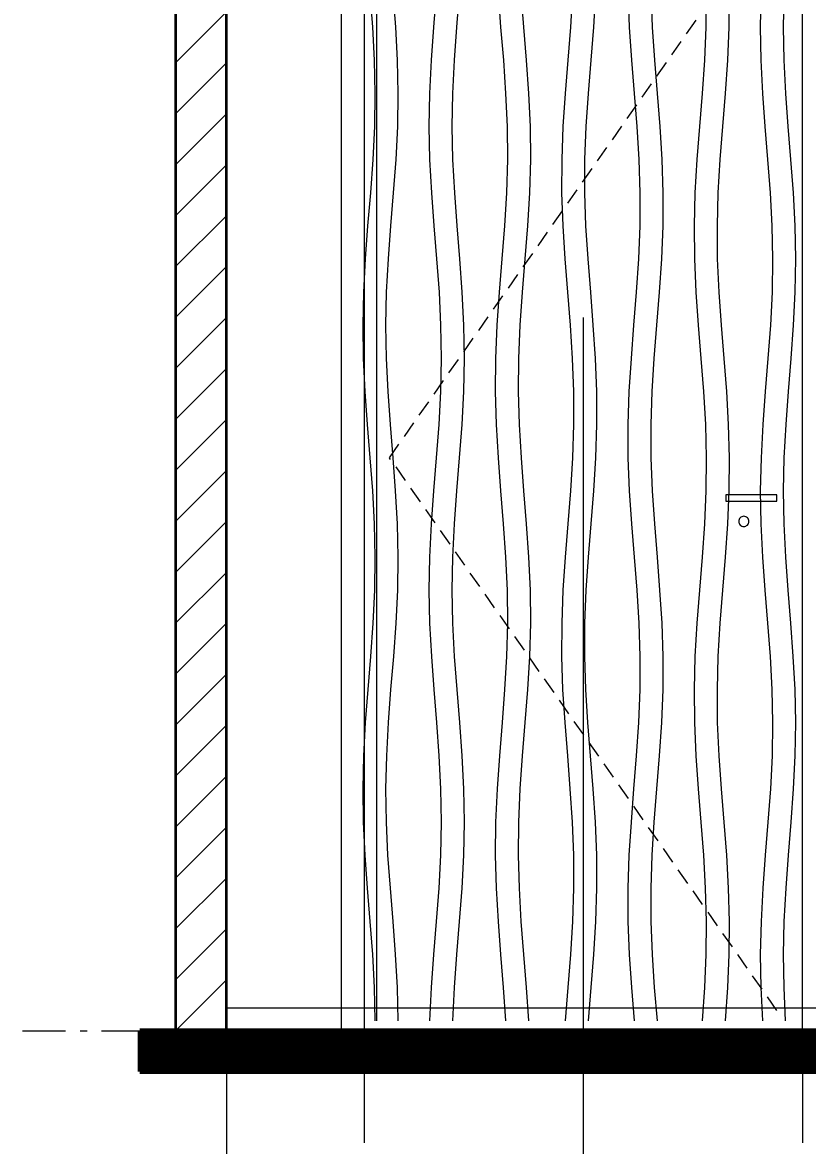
# Model space of a CAD drawing. Header units: millimetres. Extents: x -39780 to 216580, y 220 to 11660.
# Drawn here: x 122300 to 123840, y 1625 to 3829 of the extents above; entities that cross this region are included whole.
import ezdxf

# ---------------------------------------------------------------- set-up
doc = ezdxf.new("R2010")
doc.units = ezdxf.units.MM
for name, color, linetype, lineweight in [('AXIS', 8, 'CONTINUOUS', 9), ('BAND', 7, 'CONTINUOUS', 60), ('DETAIL', 7, 'CONTINUOUS', 18), ('DIM', 7, 'CONTINUOUS', 13), ('HATCH', 8, 'CONTINUOUS', 9), ('OPEN', 8, 'CONTINUOUS', 9), ('TAG', 7, 'CONTINUOUS', 13), ('WALL', 7, 'CONTINUOUS', 35), ('WOOD', 7, 'CONTINUOUS', 18)]:
    doc.layers.add(name, color=color, linetype=linetype, lineweight=lineweight)

msp = doc.modelspace()

# ---------------------------------------------------------------- linework, layer by layer
at = {"layer": 'AXIS'}
for p, q in [((122300, 1850), (122384.7, 1850)), ((122412.9, 1850), (122427, 1850)), ((122455.2, 1850), (122539.9, 1850)), ((122568.1, 1850), (122582.2, 1850)), ((122610.4, 1850), (122695.1, 1850)), ((122723.3, 1850), (122737.4, 1850)), ((122765.7, 1850), (122850.3, 1850)), ((122878.6, 1850), (122892.7, 1850)), ((122920.9, 1850), (123005.6, 1850)), ((123033.8, 1850), (123047.9, 1850)), ((123076.1, 1850), (123160.8, 1850)), ((123189, 1850), (123203.1, 1850)), ((123231.3, 1850), (123316, 1850)), ((123344.2, 1850), (123358.3, 1850)), ((123386.6, 1850), (123471.2, 1850)), ((123499.4, 1850), (123513.6, 1850)), ((123541.8, 1850), (123626.4, 1850)), ((123654.7, 1850), (123668.8, 1850)), ((123697, 1850), (123781.7, 1850)), ((123809.9, 1850), (123824, 1850))]:
    msp.add_line(p, q, dxfattribs=at)
at = {"layer": 'BAND'}
for p, q in [((122530, 1850), (125740, 1850)), ((125740, 1850), (122530, 1850)), ((122530, 1850), (122530, 1770)), ((122530, 1842), (125740, 1842)), ((122530, 1834), (125740, 1834)), ((122530, 1826), (125740, 1826)), ((122530, 1818), (125740, 1818)), ((122530, 1810), (125740, 1810)), ((122530, 1802), (125740, 1802)), ((122530, 1794), (125740, 1794)), ((122530, 1786), (125740, 1786)), ((122530, 1778), (125740, 1778)), ((122530, 1770), (125740, 1770)), ((122530, 1770), (125740, 1770))]:
    msp.add_line(p, q, dxfattribs=at)
at = {"layer": 'DETAIL'}
for p, q in [((122995, 1870), (122995, 4080)), ((123780, 2902), (123680, 2902)), ((123680, 2902), (123680, 2890)), ((123680, 2890), (123780, 2890)), ((123780, 2890), (123780, 2902)), ((123705.2, 2852), (123705, 2850)), ((123705, 2850), (123705.2, 2848)), ((123705.8, 2853.8), (123705.2, 2852)), ((123705.2, 2848), (123705.8, 2846.2)), ((123706.7, 2855.6), (123705.8, 2853.8)), ((123705.8, 2846.2), (123706.7, 2844.4)), ((123707.9, 2857.1), (123706.7, 2855.6)), ((123706.7, 2844.4), (123707.9, 2842.9)), ((123709.4, 2858.3), (123707.9, 2857.1)), ((123711.2, 2859.2), (123709.4, 2858.3)), ((123713, 2859.8), (123711.2, 2859.2)), ((123715, 2860), (123713, 2859.8)), ((123717, 2859.8), (123715, 2860)), ((123718.8, 2859.2), (123717, 2859.8)), ((123720.6, 2858.3), (123718.8, 2859.2)), ((123722.1, 2857.1), (123720.6, 2858.3)), ((123723.3, 2855.6), (123722.1, 2857.1)), ((123722.1, 2842.9), (123723.3, 2844.4)), ((123724.2, 2853.8), (123723.3, 2855.6)), ((123723.3, 2844.4), (123724.2, 2846.2)), ((123724.8, 2852), (123724.2, 2853.8)), ((123724.2, 2846.2), (123724.8, 2848)), ((123725, 2850), (123724.8, 2852)), ((123724.8, 2848), (123725, 2850)), ((123707.9, 2842.9), (123709.4, 2841.7)), ((123709.4, 2841.7), (123711.2, 2840.8)), ((123711.2, 2840.8), (123713, 2840.2)), ((123713, 2840.2), (123715, 2840)), ((123715, 2840), (123717, 2840.2)), ((123717, 2840.2), (123718.8, 2840.8)), ((123718.8, 2840.8), (123720.6, 2841.7)), ((123720.6, 2841.7), (123722.1, 2842.9)), ((122700, 1895), (125570, 1895))]:
    msp.add_line(p, q, dxfattribs=at)
at = {"layer": 'DIM'}
for p, q in [((122700, 1850), (122700, 1250)), ((122970, 1850), (122970, 1630)), ((123830, 1850), (123830, 1630))]:
    msp.add_line(p, q, dxfattribs=at)
at = {"layer": 'HATCH'}
for p, q in [((122987.1, 3820), (122982.2, 3885)), ((123032.1, 3820), (123027.2, 3885)), ((123106.9, 3820), (123112.2, 3885)), ((123151.9, 3820), (123157.2, 3885)), ((123238.7, 3820), (123233.7, 3885)), ((123283.7, 3820), (123278.7, 3885)), ((123375.5, 3820), (123379.6, 3885)), ((123420.5, 3820), (123424.6, 3885)), ((123491, 3820), (123488.4, 3885)), ((123536, 3820), (123533.4, 3885)), ((123641.3, 3820), (123641.9, 3885)), ((123686.3, 3820), (123686.9, 3885)), ((123748, 3820), (123749.3, 3885)), ((123793, 3820), (123794.3, 3885)), ((122600, 3750), (122700, 3850)), ((122990.6, 3755), (122987.1, 3820)), ((123035.6, 3755), (123032.1, 3820)), ((123102.2, 3755), (123106.9, 3820)), ((123147.2, 3755), (123151.9, 3820)), ((123244, 3755), (123238.7, 3820)), ((123289, 3755), (123283.7, 3820)), ((123370.4, 3755), (123375.5, 3820)), ((123415.4, 3755), (123420.5, 3820)), ((123495.3, 3755), (123491, 3820)), ((123540.3, 3755), (123536, 3820)), ((123638.4, 3755), (123641.3, 3820)), ((123683.4, 3755), (123686.3, 3820)), ((123749.1, 3755), (123748, 3820)), ((123794.1, 3755), (123793, 3820)), ((122600, 3650), (122700, 3750)), ((122992, 3690), (122990.6, 3755)), ((123037, 3690), (123035.6, 3755)), ((123099, 3690), (123102.2, 3755)), ((123144, 3690), (123147.2, 3755)), ((123248.5, 3690), (123244, 3755)), ((123293.5, 3690), (123289, 3755)), ((123365.2, 3690), (123370.4, 3755)), ((123410.2, 3690), (123415.4, 3755)), ((123500.5, 3690), (123495.3, 3755)), ((123545.5, 3690), (123540.3, 3755)), ((123633.9, 3690), (123638.4, 3755)), ((123678.9, 3690), (123683.4, 3755)), ((123752.3, 3690), (123749.1, 3755)), ((123797.3, 3690), (123794.1, 3755)), ((122991, 3625), (122992, 3690)), ((123036, 3625), (123037, 3690)), ((123098, 3625), (123099, 3690)), ((123143, 3625), (123144, 3690)), ((123251.3, 3625), (123248.5, 3690)), ((123296.3, 3625), (123293.5, 3690)), ((123360.9, 3625), (123365.2, 3690)), ((123405.9, 3625), (123410.2, 3690)), ((123505.7, 3625), (123500.5, 3690)), ((123550.7, 3625), (123545.5, 3690)), ((123628.6, 3625), (123633.9, 3690)), ((123673.6, 3625), (123678.9, 3690)), ((123757, 3625), (123752.3, 3690)), ((123802, 3625), (123797.3, 3690)), ((122600, 3550), (122700, 3650)), ((122987.9, 3560), (122991, 3625)), ((123032.9, 3560), (123036, 3625)), ((123099.4, 3560), (123098, 3625)), ((123144.4, 3560), (123143, 3625)), ((123251.9, 3560), (123251.3, 3625)), ((123296.9, 3560), (123296.3, 3625)), ((123358.4, 3560), (123360.9, 3625)), ((123403.4, 3560), (123405.9, 3625)), ((123509.7, 3560), (123505.7, 3625)), ((123554.7, 3560), (123550.7, 3625)), ((123623.5, 3560), (123628.6, 3625)), ((123668.5, 3560), (123673.6, 3625)), ((123762.3, 3560), (123757, 3625)), ((123807.3, 3560), (123802, 3625)), ((122600, 3450), (122700, 3550)), ((122983.1, 3495), (122987.9, 3560)), ((123028.1, 3495), (123032.9, 3560)), ((123102.9, 3495), (123099.4, 3560)), ((123147.9, 3495), (123144.4, 3560)), ((123250.2, 3495), (123251.9, 3560)), ((123295.2, 3495), (123296.9, 3560)), ((123358.2, 3495), (123358.4, 3560)), ((123403.2, 3495), (123403.4, 3560)), ((123511.8, 3495), (123509.7, 3560)), ((123556.8, 3495), (123554.7, 3560)), ((123619.8, 3495), (123623.5, 3560)), ((123664.8, 3495), (123668.5, 3560)), ((123767.2, 3495), (123762.3, 3560)), ((123812.2, 3495), (123807.3, 3560)), ((122977.8, 3430), (122983.1, 3495)), ((123022.8, 3430), (123028.1, 3495)), ((123107.8, 3430), (123102.9, 3495)), ((123152.8, 3430), (123147.9, 3495)), ((123246.4, 3430), (123250.2, 3495)), ((123291.4, 3430), (123295.2, 3495)), ((123360.4, 3430), (123358.2, 3495)), ((123405.4, 3430), (123403.2, 3495)), ((123511.6, 3430), (123511.8, 3495)), ((123556.6, 3430), (123556.8, 3495)), ((123618.1, 3430), (123619.8, 3495)), ((123663.1, 3430), (123664.8, 3495)), ((123770.7, 3430), (123767.2, 3495)), ((123815.7, 3430), (123812.2, 3495)), ((122600, 3350), (122700, 3450)), ((122972.9, 3365), (122977.8, 3430)), ((123017.9, 3365), (123022.8, 3430)), ((123113.1, 3365), (123107.8, 3430)), ((123158.1, 3365), (123152.8, 3430)), ((123241.3, 3365), (123246.4, 3430)), ((123286.3, 3365), (123291.4, 3430)), ((123364.4, 3365), (123360.4, 3430)), ((123409.4, 3365), (123405.4, 3430)), ((123509.1, 3365), (123511.6, 3430)), ((123554.1, 3365), (123556.6, 3430)), ((123618.7, 3365), (123618.1, 3430)), ((123663.7, 3365), (123663.1, 3430)), ((123772, 3365), (123770.7, 3430)), ((123817, 3365), (123815.7, 3430)), ((122969.4, 3300), (122972.9, 3365)), ((123014.4, 3300), (123017.9, 3365)), ((123117.8, 3300), (123113.1, 3365)), ((123162.8, 3300), (123158.1, 3365)), ((123236, 3300), (123241.3, 3365)), ((123281, 3300), (123286.3, 3365)), ((123369.6, 3300), (123364.4, 3365)), ((123414.6, 3300), (123409.4, 3365)), ((123504.8, 3300), (123509.1, 3365)), ((123549.8, 3300), (123554.1, 3365)), ((123621.6, 3300), (123618.7, 3365)), ((123666.6, 3300), (123663.7, 3365)), ((123771, 3300), (123772, 3365)), ((123816, 3300), (123817, 3365)), ((122600, 3250), (122700, 3350)), ((122968, 3235), (122969.4, 3300)), ((123013, 3235), (123014.4, 3300)), ((123121, 3235), (123117.8, 3300)), ((123166, 3235), (123162.8, 3300)), ((123231.5, 3235), (123236, 3300)), ((123276.5, 3235), (123281, 3300)), ((123374.8, 3235), (123369.6, 3300)), ((123419.8, 3235), (123414.6, 3300)), ((123499.5, 3235), (123504.8, 3300)), ((123544.5, 3235), (123549.8, 3300)), ((123626.1, 3235), (123621.6, 3300)), ((123671.1, 3235), (123666.6, 3300)), ((123767.8, 3235), (123771, 3300)), ((123812.8, 3235), (123816, 3300)), ((122600, 3150), (122700, 3250)), ((122969, 3170), (122968, 3235)), ((123014, 3170), (123013, 3235)), ((123122, 3170), (123121, 3235)), ((123167, 3170), (123166, 3235)), ((123228.7, 3170), (123231.5, 3235)), ((123273.7, 3170), (123276.5, 3235)), ((123379.1, 3170), (123374.8, 3235)), ((123424.1, 3170), (123419.8, 3235)), ((123494.4, 3170), (123499.5, 3235)), ((123539.4, 3170), (123544.5, 3235)), ((123631.4, 3170), (123626.1, 3235)), ((123676.4, 3170), (123671.1, 3235)), ((123763, 3170), (123767.8, 3235)), ((123808, 3170), (123812.8, 3235)), ((122972.1, 3105), (122969, 3170)), ((123017.1, 3105), (123014, 3170)), ((123120.6, 3105), (123122, 3170)), ((123165.6, 3105), (123167, 3170)), ((123228.1, 3105), (123228.7, 3170)), ((123273.1, 3105), (123273.7, 3170)), ((123381.6, 3105), (123379.1, 3170)), ((123426.6, 3105), (123424.1, 3170)), ((123490.3, 3105), (123494.4, 3170)), ((123535.3, 3105), (123539.4, 3170)), ((123636.4, 3105), (123631.4, 3170)), ((123681.4, 3105), (123676.4, 3170)), ((123757.7, 3105), (123763, 3170)), ((123802.7, 3105), (123808, 3170)), ((122600, 3050), (122700, 3150)), ((122976.8, 3040), (122972.1, 3105)), ((123021.8, 3040), (123017.1, 3105)), ((123117.2, 3040), (123120.6, 3105)), ((123162.2, 3040), (123165.6, 3105)), ((123229.8, 3040), (123228.1, 3105)), ((123274.8, 3040), (123273.1, 3105)), ((123381.8, 3040), (123381.6, 3105)), ((123426.8, 3040), (123426.6, 3105)), ((123488.2, 3040), (123490.3, 3105)), ((123533.2, 3040), (123535.3, 3105)), ((123640.2, 3040), (123636.4, 3105)), ((123685.2, 3040), (123681.4, 3105)), ((123752.8, 3040), (123757.7, 3105)), ((123797.8, 3040), (123802.7, 3105)), ((122600, 2950), (122700, 3050)), ((122982.1, 2975), (122976.8, 3040)), ((123027.1, 2975), (123021.8, 3040)), ((123112.3, 2975), (123117.2, 3040)), ((123157.3, 2975), (123162.2, 3040)), ((123233.6, 2975), (123229.8, 3040)), ((123278.6, 2975), (123274.8, 3040)), ((123379.7, 2975), (123381.8, 3040)), ((123424.7, 2975), (123426.8, 3040)), ((123488.4, 2975), (123488.2, 3040)), ((123533.4, 2975), (123533.2, 3040)), ((123641.9, 2975), (123640.2, 3040)), ((123686.9, 2975), (123685.2, 3040)), ((123749.4, 2975), (123752.8, 3040)), ((123794.4, 2975), (123797.8, 3040)), ((122987, 2910), (122982.1, 2975)), ((123032, 2910), (123027.1, 2975)), ((123107, 2910), (123112.3, 2975)), ((123152, 2910), (123157.3, 2975)), ((123238.6, 2910), (123233.6, 2975)), ((123283.6, 2910), (123278.6, 2975)), ((123375.6, 2910), (123379.7, 2975)), ((123420.6, 2910), (123424.7, 2975)), ((123490.9, 2910), (123488.4, 2975)), ((123535.9, 2910), (123533.4, 2975)), ((123641.3, 2910), (123641.9, 2975)), ((123686.3, 2910), (123686.9, 2975)), ((123748, 2910), (123749.4, 2975)), ((123793, 2910), (123794.4, 2975)), ((122600, 2850), (122700, 2950)), ((122990.6, 2845), (122987, 2910)), ((123035.6, 2845), (123032, 2910)), ((123102.2, 2845), (123107, 2910)), ((123147.2, 2845), (123152, 2910)), ((123243.9, 2845), (123238.6, 2910)), ((123288.9, 2845), (123283.6, 2910)), ((123370.5, 2845), (123375.6, 2910)), ((123415.5, 2845), (123420.6, 2910)), ((123495.2, 2845), (123490.9, 2910)), ((123540.2, 2845), (123535.9, 2910)), ((123638.5, 2845), (123641.3, 2910)), ((123683.5, 2845), (123686.3, 2910)), ((123749, 2845), (123748, 2910)), ((123794, 2845), (123793, 2910)), ((122600, 2750), (122700, 2850)), ((122992, 2780), (122990.6, 2845)), ((123037, 2780), (123035.6, 2845)), ((123099, 2780), (123102.2, 2845)), ((123144, 2780), (123147.2, 2845)), ((123248.4, 2780), (123243.9, 2845)), ((123293.4, 2780), (123288.9, 2845)), ((123365.2, 2780), (123370.5, 2845)), ((123410.2, 2780), (123415.5, 2845)), ((123500.4, 2780), (123495.2, 2845)), ((123545.4, 2780), (123540.2, 2845)), ((123633.9, 2780), (123638.5, 2845)), ((123678.9, 2780), (123683.5, 2845)), ((123752.2, 2780), (123749, 2845)), ((123797.2, 2780), (123794, 2845)), ((122991, 2715), (122992, 2780)), ((123036, 2715), (123037, 2780)), ((123098, 2715), (123099, 2780)), ((123143, 2715), (123144, 2780)), ((123251.3, 2715), (123248.4, 2780)), ((123296.3, 2715), (123293.4, 2780)), ((123360.9, 2715), (123365.2, 2780)), ((123405.9, 2715), (123410.2, 2780)), ((123505.6, 2715), (123500.4, 2780)), ((123550.6, 2715), (123545.4, 2780)), ((123628.6, 2715), (123633.9, 2780)), ((123673.6, 2715), (123678.9, 2780)), ((123756.9, 2715), (123752.2, 2780)), ((123801.9, 2715), (123797.2, 2780)), ((122600, 2650), (122700, 2750)), ((122987.9, 2650), (122991, 2715)), ((123032.9, 2650), (123036, 2715)), ((123099.3, 2650), (123098, 2715)), ((123144.3, 2650), (123143, 2715)), ((123251.9, 2650), (123251.3, 2715)), ((123296.9, 2650), (123296.3, 2715)), ((123358.4, 2650), (123360.9, 2715)), ((123403.4, 2650), (123405.9, 2715)), ((123509.6, 2650), (123505.6, 2715)), ((123554.6, 2650), (123550.6, 2715)), ((123623.6, 2650), (123628.6, 2715)), ((123668.6, 2650), (123673.6, 2715)), ((123762.3, 2650), (123756.9, 2715)), ((123807.3, 2650), (123801.9, 2715)), ((122600, 2550), (122700, 2650)), ((122983.2, 2585), (122987.9, 2650)), ((123028.2, 2585), (123032.9, 2650)), ((123102.8, 2585), (123099.3, 2650)), ((123147.8, 2585), (123144.3, 2650)), ((123250.2, 2585), (123251.9, 2650)), ((123295.2, 2585), (123296.9, 2650)), ((123358.2, 2585), (123358.4, 2650)), ((123403.2, 2585), (123403.4, 2650)), ((123511.8, 2585), (123509.6, 2650)), ((123556.8, 2585), (123554.6, 2650)), ((123619.8, 2585), (123623.6, 2650)), ((123664.8, 2585), (123668.6, 2650)), ((123767.1, 2585), (123762.3, 2650)), ((123812.1, 2585), (123807.3, 2650)), ((122977.9, 2520), (122983.2, 2585)), ((123022.9, 2520), (123028.2, 2585)), ((123107.7, 2520), (123102.8, 2585)), ((123152.7, 2520), (123147.8, 2585)), ((123246.5, 2520), (123250.2, 2585)), ((123291.5, 2520), (123295.2, 2585)), ((123360.3, 2520), (123358.2, 2585)), ((123405.3, 2520), (123403.2, 2585)), ((123511.6, 2520), (123511.8, 2585)), ((123556.6, 2520), (123556.8, 2585)), ((123618.1, 2520), (123619.8, 2585)), ((123663.1, 2520), (123664.8, 2585)), ((123770.6, 2520), (123767.1, 2585)), ((123815.6, 2520), (123812.1, 2585)), ((122600, 2450), (122700, 2550)), ((122973, 2455), (122977.9, 2520)), ((123018, 2455), (123022.9, 2520)), ((123113, 2455), (123107.7, 2520)), ((123158, 2455), (123152.7, 2520)), ((123241.4, 2455), (123246.5, 2520)), ((123286.4, 2455), (123291.5, 2520)), ((123364.3, 2455), (123360.3, 2520)), ((123409.3, 2455), (123405.3, 2520)), ((123509.1, 2455), (123511.6, 2520)), ((123554.1, 2455), (123556.6, 2520)), ((123618.7, 2455), (123618.1, 2520)), ((123663.7, 2455), (123663.1, 2520)), ((123772, 2455), (123770.6, 2520)), ((123817, 2455), (123815.6, 2520)), ((122600, 2350), (122700, 2450)), ((122969.5, 2390), (122973, 2455)), ((123014.5, 2390), (123018, 2455)), ((123117.7, 2390), (123113, 2455)), ((123162.7, 2390), (123158, 2455)), ((123236.1, 2390), (123241.4, 2455)), ((123281.1, 2390), (123286.4, 2455)), ((123369.5, 2390), (123364.3, 2455)), ((123414.5, 2390), (123409.3, 2455)), ((123504.8, 2390), (123509.1, 2455)), ((123549.8, 2390), (123554.1, 2455)), ((123621.5, 2390), (123618.7, 2455)), ((123666.5, 2390), (123663.7, 2455)), ((123771, 2390), (123772, 2455)), ((123816, 2390), (123817, 2455)), ((122968, 2325), (122969.5, 2390)), ((123013, 2325), (123014.5, 2390)), ((123120.9, 2325), (123117.7, 2390)), ((123165.9, 2325), (123162.7, 2390)), ((123231.6, 2325), (123236.1, 2390)), ((123276.6, 2325), (123281.1, 2390)), ((123374.7, 2325), (123369.5, 2390)), ((123419.7, 2325), (123414.5, 2390)), ((123499.6, 2325), (123504.8, 2390)), ((123544.6, 2325), (123549.8, 2390)), ((123626, 2325), (123621.5, 2390)), ((123671, 2325), (123666.5, 2390)), ((123767.8, 2325), (123771, 2390)), ((123812.8, 2325), (123816, 2390)), ((122600, 2250), (122700, 2350)), ((122968.9, 2260), (122968, 2325)), ((123013.9, 2260), (123013, 2325)), ((123122, 2260), (123120.9, 2325)), ((123167, 2260), (123165.9, 2325)), ((123228.7, 2260), (123231.6, 2325)), ((123273.7, 2260), (123276.6, 2325)), ((123379, 2260), (123374.7, 2325)), ((123424, 2260), (123419.7, 2325)), ((123494.4, 2260), (123499.6, 2325)), ((123539.4, 2260), (123544.6, 2325)), ((123631.3, 2260), (123626, 2325)), ((123676.3, 2260), (123671, 2325)), ((123763.1, 2260), (123767.8, 2325)), ((123808.1, 2260), (123812.8, 2325)), ((122600, 2150), (122700, 2250)), ((122972, 2195), (122968.9, 2260)), ((123017, 2195), (123013.9, 2260)), ((123120.7, 2195), (123122, 2260)), ((123165.7, 2195), (123167, 2260)), ((123228.1, 2195), (123228.7, 2260)), ((123273.1, 2195), (123273.7, 2260)), ((123381.6, 2195), (123379, 2260)), ((123426.6, 2195), (123424, 2260)), ((123490.4, 2195), (123494.4, 2260)), ((123535.4, 2195), (123539.4, 2260)), ((123636.4, 2195), (123631.3, 2260)), ((123681.4, 2195), (123676.3, 2260)), ((123757.8, 2195), (123763.1, 2260)), ((123802.8, 2195), (123808.1, 2260)), ((122976.7, 2130), (122972, 2195)), ((123021.7, 2130), (123017, 2195)), ((123117.2, 2130), (123120.7, 2195)), ((123162.2, 2130), (123165.7, 2195)), ((123229.8, 2130), (123228.1, 2195)), ((123274.8, 2130), (123273.1, 2195)), ((123381.8, 2130), (123381.6, 2195)), ((123426.8, 2130), (123426.6, 2195)), ((123488.2, 2130), (123490.4, 2195)), ((123533.2, 2130), (123535.4, 2195)), ((123640.1, 2130), (123636.4, 2195)), ((123685.1, 2130), (123681.4, 2195)), ((123752.9, 2130), (123757.8, 2195)), ((123797.9, 2130), (123802.8, 2195)), ((122600, 2050), (122700, 2150)), ((122982.1, 2065), (122976.7, 2130)), ((123027.1, 2065), (123021.7, 2130)), ((123112.4, 2065), (123117.2, 2130)), ((123157.4, 2065), (123162.2, 2130)), ((123233.5, 2065), (123229.8, 2130)), ((123278.5, 2065), (123274.8, 2130)), ((123379.7, 2065), (123381.8, 2130)), ((123424.7, 2065), (123426.8, 2130)), ((123488.4, 2065), (123488.2, 2130)), ((123533.4, 2065), (123533.2, 2130)), ((123641.9, 2065), (123640.1, 2130)), ((123686.9, 2065), (123685.1, 2130)), ((123749.4, 2065), (123752.9, 2130)), ((123794.4, 2065), (123797.9, 2130)), ((122600, 1950), (122700, 2050)), ((122987, 2000), (122982.1, 2065)), ((123032, 2000), (123027.1, 2065)), ((123107, 2000), (123112.4, 2065)), ((123152, 2000), (123157.4, 2065)), ((123238.5, 2000), (123233.5, 2065)), ((123283.5, 2000), (123278.5, 2065)), ((123375.7, 2000), (123379.7, 2065)), ((123420.7, 2000), (123424.7, 2065)), ((123490.9, 2000), (123488.4, 2065)), ((123535.9, 2000), (123533.4, 2065)), ((123641.3, 2000), (123641.9, 2065)), ((123686.3, 2000), (123686.9, 2065)), ((123748, 2000), (123749.4, 2065)), ((123793, 2000), (123794.4, 2065)), ((122990.5, 1935), (122987, 2000)), ((123035.5, 1935), (123032, 2000)), ((123102.3, 1935), (123107, 2000)), ((123147.3, 1935), (123152, 2000)), ((123243.8, 1935), (123238.5, 2000)), ((123288.8, 1935), (123283.5, 2000)), ((123370.6, 1935), (123375.7, 2000)), ((123415.6, 1935), (123420.7, 2000)), ((123495.1, 1935), (123490.9, 2000)), ((123540.1, 1935), (123535.9, 2000)), ((123638.5, 1935), (123641.3, 2000)), ((123683.5, 1935), (123686.3, 2000)), ((123749, 1935), (123748, 2000)), ((123794, 1935), (123793, 2000)), ((122600, 1850), (122700, 1950)), ((122992, 1870), (122990.5, 1935)), ((123037, 1870), (123035.5, 1935)), ((123099.1, 1870), (123102.3, 1935)), ((123144.1, 1870), (123147.3, 1935)), ((123248.4, 1870), (123243.8, 1935)), ((123293.4, 1870), (123288.8, 1935)), ((123365.3, 1870), (123370.6, 1935)), ((123410.3, 1870), (123415.6, 1935)), ((123500.4, 1870), (123495.1, 1935)), ((123545.4, 1870), (123540.1, 1935)), ((123634, 1870), (123638.5, 1935)), ((123679, 1870), (123683.5, 1935)), ((123752.1, 1870), (123749, 1935)), ((123797.1, 1870), (123794, 1935))]:
    msp.add_line(p, q, dxfattribs=at)
at = {"layer": 'OPEN'}
for p, q in [((123602.9, 3807.2), (123621.5, 3833.7)), ((123573.8, 3765.6), (123592.4, 3792.1)), ((123544.6, 3723.9), (123563.2, 3750.5)), ((123515.5, 3682.3), (123534.1, 3708.9)), ((123486.3, 3640.7), (123504.9, 3667.3)), ((123457.2, 3599.1), (123475.8, 3625.7)), ((123428, 3557.5), (123446.6, 3584.1)), ((123398.9, 3515.9), (123417.5, 3542.5)), ((123369.7, 3474.3), (123388.4, 3500.9)), ((123340.6, 3432.7), (123359.2, 3459.3)), ((123311.4, 3391.1), (123330.1, 3417.7)), ((123282.3, 3349.5), (123300.9, 3376.1)), ((123253.2, 3307.9), (123271.8, 3334.4)), ((123224, 3266.3), (123242.6, 3292.8)), ((123194.9, 3224.6), (123213.5, 3251.2)), ((123165.7, 3183), (123184.3, 3209.6)), ((123136.6, 3141.4), (123155.2, 3168)), ((123107.4, 3099.8), (123126.1, 3126.4)), ((123078.3, 3058.2), (123096.9, 3084.8)), ((123049.1, 3016.6), (123067.8, 3043.2)), ((123020, 2975), (123038.6, 3001.6)), ((123022.2, 2971.8), (123020, 2975)), ((123051.4, 2930.2), (123032.8, 2956.8)), ((123080.5, 2888.6), (123061.9, 2915.2)), ((123109.7, 2847), (123091.1, 2873.6)), ((123138.8, 2805.4), (123120.2, 2832)), ((123168, 2763.8), (123149.3, 2790.4)), ((123197.1, 2722.2), (123178.5, 2748.7)), ((123226.2, 2680.6), (123207.6, 2707.1)), ((123255.4, 2638.9), (123236.8, 2665.5)), ((123284.5, 2597.3), (123265.9, 2623.9)), ((123313.7, 2555.7), (123295.1, 2582.3)), ((123342.8, 2514.1), (123324.2, 2540.7)), ((123372, 2472.5), (123353.4, 2499.1)), ((123401.1, 2430.9), (123382.5, 2457.5)), ((123430.3, 2389.3), (123411.6, 2415.9)), ((123459.4, 2347.7), (123440.8, 2374.3)), ((123488.6, 2306.1), (123469.9, 2332.7)), ((123517.7, 2264.5), (123499.1, 2291.1)), ((123546.8, 2222.9), (123528.2, 2249.4)), ((123576, 2181.3), (123557.4, 2207.8)), ((123605.1, 2139.6), (123586.5, 2166.2)), ((123634.3, 2098), (123615.7, 2124.6)), ((123663.4, 2056.4), (123644.8, 2083)), ((123692.6, 2014.8), (123673.9, 2041.4)), ((123721.7, 1973.2), (123703.1, 1999.8)), ((123750.9, 1931.6), (123732.2, 1958.2)), ((123780, 1890), (123761.4, 1916.6))]:
    msp.add_line(p, q, dxfattribs=at)
at = {"layer": 'TAG'}
msp.add_line((123400, 3250), (123400, 980), dxfattribs=at)
at = {"layer": 'WALL'}
for p, q in [((122600, 4550), (122600, 1850)), ((122700, 1850), (122700, 4550)), ((122600, 1850), (122700, 1850))]:
    msp.add_line(p, q, dxfattribs=at)
at = {"layer": 'WOOD'}
for p, q in [((122925, 4140), (122925, 1850)), ((122970, 4100), (122970, 1850)), ((123830, 1850), (123830, 4100)), ((122925, 1850), (123875, 1850)), ((122970, 1850), (123830, 1850))]:
    msp.add_line(p, q, dxfattribs=at)

doc.saveas('drawing.dxf')
